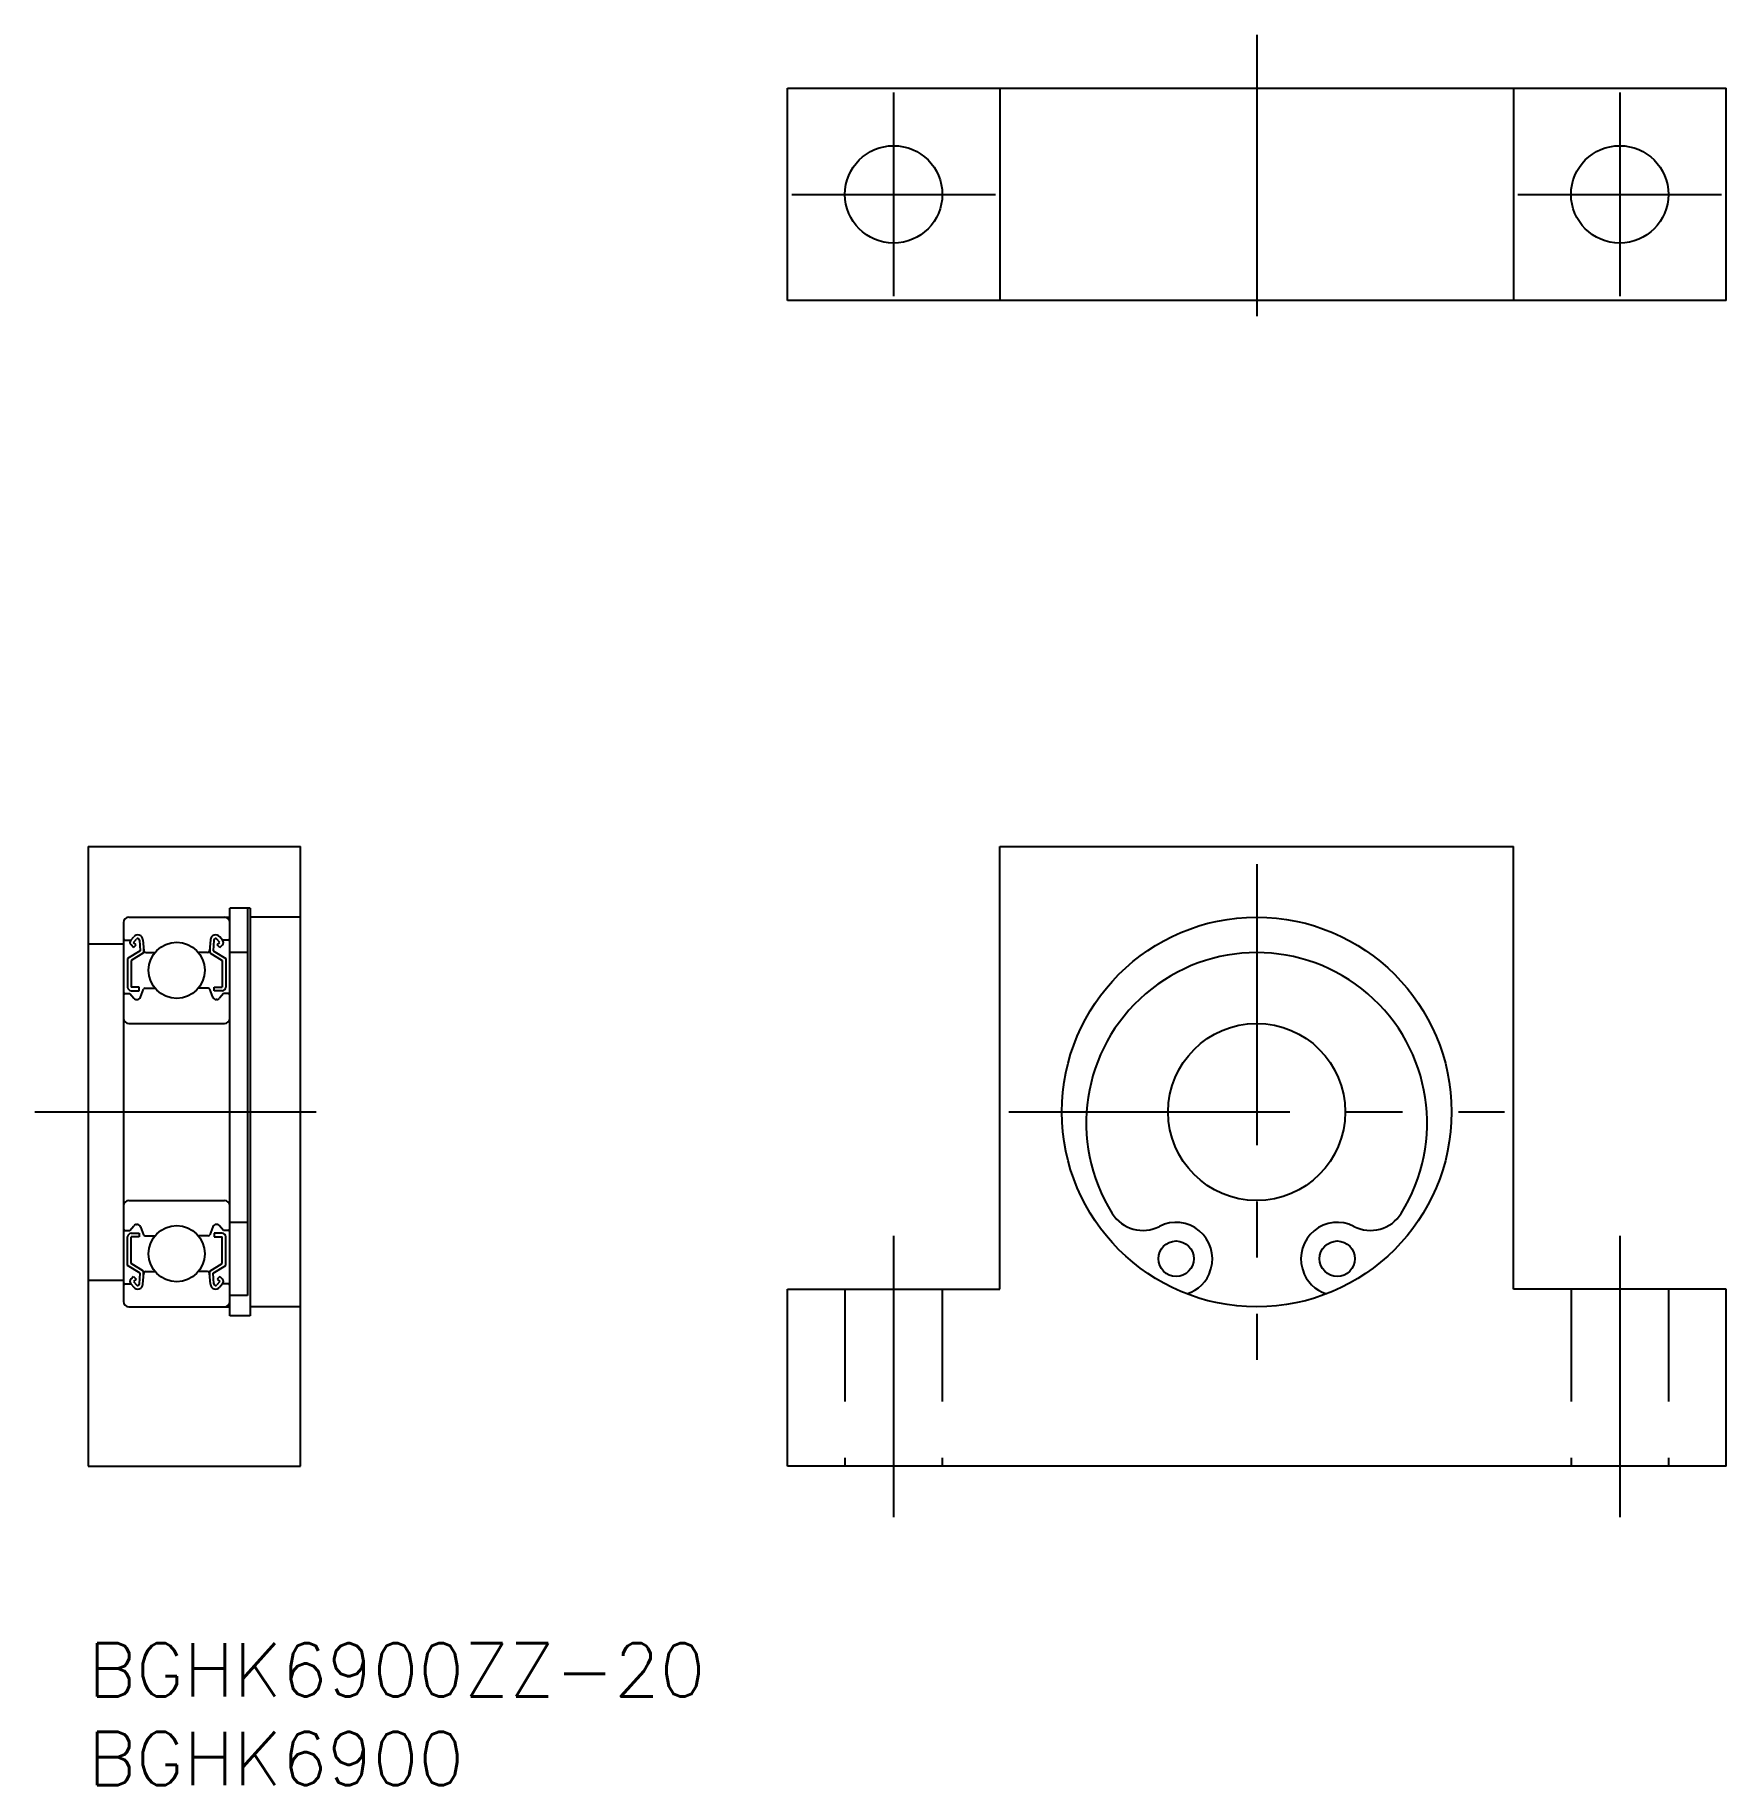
# Model space of a CAD drawing. Extents: x -3 to 92.5, y -8 to 90.8.
import ezdxf

# ---------------------------------------------------------------- set-up
doc = ezdxf.new("R2010")
doc.units = 0
doc.header["$LTSCALE"] = 0.5
doc.linetypes.add('CENTER', pattern=[50.8, 31.75, -6.35, 6.35, -6.35])
doc.linetypes.add('DASHED', pattern=[19.05, 12.7, -6.35])
for name, color, linetype in [('MSM_CENTER', 1, 'CENTER'), ('MSM_CONTINUOUS', 7, 'CONTINUOUS'), ('MSM_DASHED', 4, 'DASHED'), ('MSM_PART_NUMBER', 7, 'CONTINUOUS')]:
    doc.layers.add(name, color=color, linetype=linetype)
doc.styles.get("Standard").update_dxf_attribs({"font": 'txt.shx', "height": 3, "bigfont": 'bigfont.shx'})

# ---------------------------------------------------------------- blocks, each defined once
blk = doc.blocks.new('*U4')
at = {"layer": 'MSM_PART_NUMBER'}
blk.add_text('BGHK6900ZZ-20', height=3, dxfattribs=at).set_placement((0, -3))
blk = doc.blocks.new('*U5')
at = {"layer": 'MSM_PART_NUMBER'}
blk.add_text('BGHK6900', height=3, dxfattribs=at).set_placement((0, -8))

msp = doc.modelspace()

# ---------------------------------------------------------------- linework, layer by layer
at = {"layer": 'MSM_CENTER'}
for p, q in [((65.981, 90.811), (65.981, 72.811)), ((45.481, 87.561), (45.481, 76.061)), ((86.481, 87.561), (86.481, 76.061)), ((39.731, 81.811), (51.231, 81.811)), ((80.731, 81.811), (92.231, 81.811)), ((65.981, 44), (65.981, 16)), ((-3, 30), (15, 30)), ((51.981, 30), (79.981, 30)), ((45.481, 23), (45.481, 7)), ((86.481, 23), (86.481, 7))]:
    msp.add_line(p, q, dxfattribs=at)
at = {"layer": 'MSM_CONTINUOUS'}
for p, q in [((39.481, 87.811), (92.481, 87.811)), ((39.481, 75.811), (39.481, 87.811)), ((51.481, 87.811), (51.481, 75.811)), ((80.481, 87.811), (80.481, 75.811)), ((92.481, 75.811), (92.481, 87.811)), ((92.481, 75.811), (39.481, 75.811)), ((0, 45), (0, 10)), ((0, 45), (12, 45)), ((12, 10), (12, 45)), ((51.481, 20), (51.481, 45)), ((51.481, 45), (80.481, 45)), ((80.481, 20), (80.481, 45)), ((2, 40.7), (2, 19.3)), ((2.3, 41), (8, 41)), ((8, 18.5), (8, 41.5)), ((9.15, 41.5), (8, 41.5)), ((9, 41.5), (9, 19.644)), ((9.15, 41.5), (9.15, 18.5)), ((12, 41), (9.15, 41)), ((2.1, 39.7), (2.41, 39.7)), ((2.41, 39.7), (2.572, 39.893)), ((2.563, 39.571), (2.726, 39.765)), ((2.705, 39.43), (2.563, 39.571)), ((2.899, 39.71), (2.932, 39.098)), ((3.098, 39.728), (3.153, 39.091)), ((6.902, 39.728), (6.847, 39.091)), ((7.101, 39.71), (7.068, 39.098)), ((7.437, 39.571), (7.274, 39.765)), ((7.295, 39.43), (7.437, 39.571)), ((7.59, 39.7), (7.428, 39.893)), ((7.9, 39.7), (7.59, 39.7)), ((0, 39.5), (2, 39.5)), ((2.932, 39.098), (2.232, 38.661)), ((2.232, 38.661), (2.232, 37.05)), ((2.563, 39.289), (2.422, 39.43)), ((3.132, 38.987), (2.432, 38.55)), ((2.432, 38.55), (2.432, 37.05)), ((2.563, 39.289), (2.705, 39.43)), ((3.132, 39.334), (3.132, 38.987)), ((3.253, 39), (3.767, 39)), ((6.747, 39), (6.233, 39)), ((6.868, 39.334), (6.868, 38.987)), ((6.868, 38.987), (7.568, 38.55)), ((7.068, 39.098), (7.768, 38.661)), ((7.437, 39.289), (7.295, 39.43)), ((7.437, 39.289), (7.578, 39.43)), ((7.568, 38.55), (7.568, 37.05)), ((7.768, 38.661), (7.768, 37.05)), ((9, 39), (8, 39)), ((2.1, 36.7), (2.35, 36.7)), ((2.35, 36.7), (2.584, 36.421)), ((2.882, 37.05), (2.432, 37.05)), ((2.432, 36.85), (2.882, 36.85)), ((2.882, 36.85), (2.882, 37.05)), ((2.961, 36.482), (3.125, 36.934)), ((3.219, 37), (3.767, 37)), ((6.781, 37), (6.233, 37)), ((7.039, 36.482), (6.875, 36.934)), ((7.118, 36.85), (7.118, 37.05)), ((7.118, 37.05), (7.568, 37.05)), ((7.568, 36.85), (7.118, 36.85)), ((7.65, 36.7), (7.416, 36.421)), ((7.9, 36.7), (7.65, 36.7)), ((2.737, 36.35), (2.773, 36.35)), ((7.263, 36.35), (7.227, 36.35)), ((2.3, 35), (7.7, 35)), ((2.3, 25), (7.7, 25)), ((9, 23.767), (8, 23.767)), ((2.1, 23.3), (2.35, 23.3)), ((2.232, 21.339), (2.232, 22.95)), ((2.35, 23.3), (2.584, 23.579)), ((2.432, 23.15), (2.882, 23.15)), ((2.432, 21.45), (2.432, 22.95)), ((2.882, 22.95), (2.432, 22.95)), ((2.737, 23.65), (2.773, 23.65)), ((2.882, 23.15), (2.882, 22.95)), ((2.961, 23.518), (3.125, 23.066)), ((3.219, 23), (3.767, 23)), ((6.781, 23), (6.233, 23)), ((7.039, 23.518), (6.875, 23.066)), ((7.118, 23.15), (7.118, 22.95)), ((7.568, 23.15), (7.118, 23.15)), ((7.118, 22.95), (7.568, 22.95)), ((7.263, 23.65), (7.227, 23.65)), ((7.65, 23.3), (7.416, 23.579)), ((7.568, 21.45), (7.568, 22.95)), ((7.9, 23.3), (7.65, 23.3)), ((7.768, 21.339), (7.768, 22.95)), ((2.932, 20.902), (2.232, 21.339)), ((3.132, 21.013), (2.432, 21.45)), ((2.899, 20.29), (2.932, 20.902)), ((3.098, 20.272), (3.153, 20.909)), ((3.132, 20.666), (3.132, 21.013)), ((3.253, 21), (3.767, 21)), ((6.747, 21), (6.233, 21)), ((6.902, 20.272), (6.847, 20.909)), ((6.868, 21.013), (7.568, 21.45)), ((6.868, 20.666), (6.868, 21.013)), ((7.068, 20.902), (7.768, 21.339)), ((7.101, 20.29), (7.068, 20.902)), ((63.381, 21.084), (63.399, 21.144)), ((68.563, 21.144), (68.58, 21.084)), ((0, 20.5), (2, 20.5)), ((2.1, 20.3), (2.41, 20.3)), ((2.41, 20.3), (2.572, 20.107)), ((2.563, 20.711), (2.422, 20.57)), ((2.563, 20.711), (2.705, 20.57)), ((2.705, 20.57), (2.563, 20.429)), ((2.563, 20.429), (2.726, 20.235)), ((7.437, 20.429), (7.274, 20.235)), ((7.437, 20.711), (7.295, 20.57)), ((7.295, 20.57), (7.437, 20.429)), ((7.59, 20.3), (7.428, 20.107)), ((7.437, 20.711), (7.578, 20.57)), ((7.9, 20.3), (7.59, 20.3)), ((39.481, 10), (39.481, 20)), ((39.481, 20), (51.481, 20)), ((92.481, 20), (80.481, 20)), ((92.481, 10), (92.481, 20)), ((2.3, 19), (8, 19)), ((9, 19.644), (8, 19.644)), ((12, 19), (9.15, 19)), ((9.15, 18.5), (8, 18.5)), ((0, 10), (12, 10)), ((92.481, 10), (39.481, 10))]:
    msp.add_line(p, q, dxfattribs=at)
for centre, radius in [((45.481, 81.811), 2.75), ((86.481, 81.811), 2.75), ((65.981, 30), 11), ((5, 38), 1.587), ((65.981, 30), 5), ((5, 22), 1.587), ((61.431, 21.717), 1), ((70.531, 21.717), 1)]:
    msp.add_circle(centre, radius, dxfattribs=at)
for centre, radius, start, end in [((2.3, 40.7), 0.3, 90, 180), ((7.7, 40.7), 0.3, 0, 90), ((2.1, 39.8), 0.1, 180.00005, 270.00003), ((2.562, 39.571), 0.199, 139.70868, 225.38903), ((2.801, 39.702), 0.298, 5.00354, 140.15449), ((2.801, 39.702), 0.098, 4.54541, 140.18395), ((7.199, 39.702), 0.298, 39.84551, 174.99646), ((7.199, 39.702), 0.098, 39.81605, 175.45459), ((7.438, 39.571), 0.199, 314.61097, 40.29132), ((7.9, 39.8), 0.1, 269.99997, 359.99995), ((3.252, 39.1), 0.0996, 184.97066, 270.43018), ((6.748, 39.1), 0.0996, 269.56982, 355.02934), ((65.981, 29.375), 9.625, 328.02231, 211.97769), ((2.1, 36.6), 0.1, 90.00978, 179.996), ((2.432, 37.05), 0.2, 179.99308, 270.00695), ((3.219, 36.9), 0.0999, 89.99281, 160.18162), ((6.781, 36.9), 0.0999, 19.81838, 90.00719), ((7.568, 37.05), 0.2, 269.99305, 0.00692), ((7.9, 36.6), 0.1, 0.004, 89.99022), ((2.737, 36.549), 0.199, 220.08651, 270.12599), ((2.773, 36.55), 0.2, 269.97857, 340.16775), ((7.227, 36.55), 0.2, 199.83225, 270.02143), ((7.263, 36.549), 0.199, 269.87401, 319.91349), ((2.3, 35.3), 0.3, 180, 270), ((7.7, 35.3), 0.3, 270, 0), ((2.3, 24.7), 0.3, 90, 180), ((7.7, 24.7), 0.3, 0, 90), ((59.555, 25.363), 2.05, 211.97769, 297.22239), ((61.431, 21.717), 2.05, 343.74665, 117.22239), ((70.531, 21.717), 2.05, 62.77761, 196.25335), ((72.406, 25.363), 2.05, 242.77761, 328.02231), ((2.1, 23.4), 0.1, 180.004, 269.99022), ((2.432, 22.95), 0.2, 89.99305, 180.00692), ((2.737, 23.451), 0.199, 89.87401, 139.91349), ((2.773, 23.45), 0.2, 19.83225, 90.02143), ((3.219, 23.1), 0.0999, 199.81838, 270.00719), ((6.781, 23.1), 0.0999, 269.99281, 340.18162), ((7.227, 23.45), 0.2, 89.97857, 160.16775), ((7.263, 23.451), 0.199, 40.08651, 90.12599), ((7.568, 22.95), 0.2, 359.99308, 90.00695), ((7.9, 23.4), 0.1, 270.00978, 359.996), ((3.252, 20.9), 0.0996, 89.56982, 175.02934), ((6.748, 20.9), 0.0996, 4.97066, 90.43018), ((61.461, 21.644), 2, 286.84888, 343.74665), ((70.5, 21.644), 2, 196.25335, 253.15112), ((2.1, 20.2), 0.1, 89.99997, 179.99995), ((2.562, 20.429), 0.199, 134.61097, 220.29132), ((2.801, 20.298), 0.298, 219.84551, 354.99646), ((2.801, 20.298), 0.098, 219.81605, 355.45459), ((7.199, 20.298), 0.298, 185.00354, 320.15449), ((7.199, 20.298), 0.098, 184.54541, 320.18395), ((7.438, 20.429), 0.199, 319.70868, 45.38903), ((7.9, 20.2), 0.1, 0.00005, 90.00003), ((2.3, 19.3), 0.3, 180, 270), ((7.7, 19.3), 0.3, 270, 0)]:
    msp.add_arc(centre, radius, start, end, dxfattribs=at)
at = {"layer": 'MSM_DASHED'}
for p, q in [((42.731, 20), (42.731, 10)), ((48.231, 20), (48.231, 10)), ((83.731, 20), (83.731, 10)), ((89.231, 20), (89.231, 10))]:
    msp.add_line(p, q, dxfattribs=at)

# ---------------------------------------------------------------- block references
at = {"layer": 'MSM_CONTINUOUS'}
for name in ['*U4', '*U5']:
    msp.add_blockref(name, (0, 0), dxfattribs=at)

doc.saveas('drawing.dxf')
